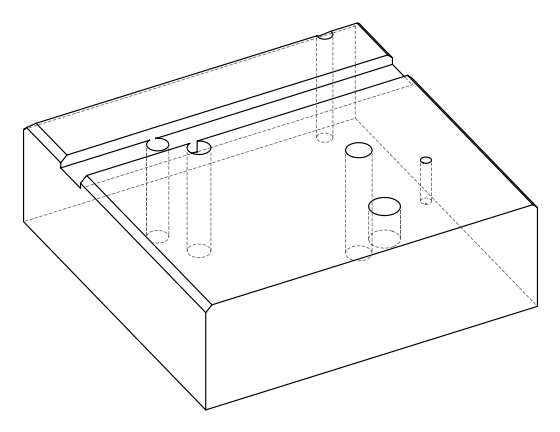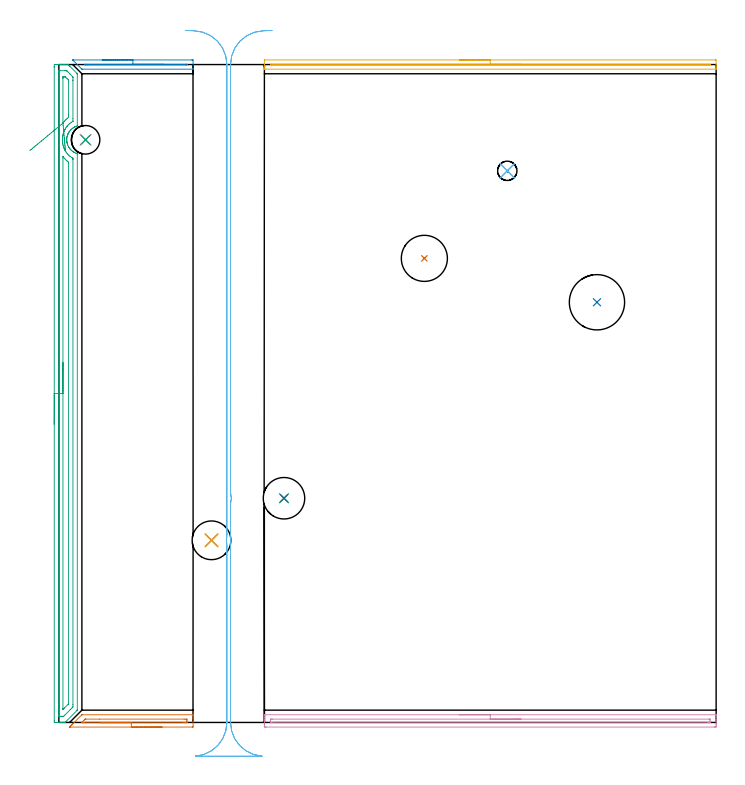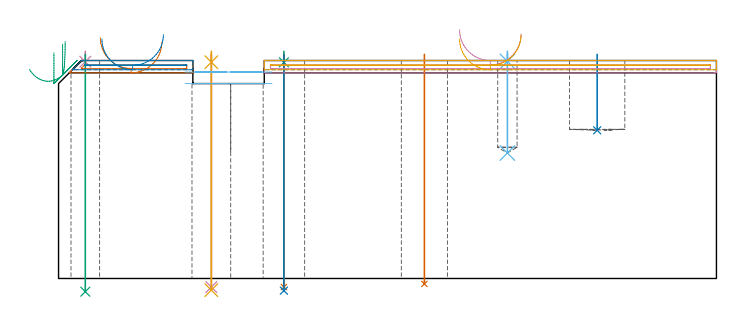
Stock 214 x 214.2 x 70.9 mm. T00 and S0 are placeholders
(PLAN: 18 operations, 10 tool changes, 16.2 min)
(1 INDEXABLE_INSERT_DRILL_THROUGH_HOLE_FROM_SOLID | STEP1HOLE | NXT0302_001 | 0.3 min | 12520 mm3)
(2 INDEXABLE_INSERT_DRILL_BLIND_HOLE_FROM_SOLID | STEP1POCKET | NXT0302_007 | 0.1 min | 5719 mm3)
(3 SPOT_DRILL | STEP1HOLE_1 | NXT0321_9005460120000 | 0.03 min | 2 mm3)
(4 SPOT_DRILL_1 | STEP1HOLE_2 | NXT0321_9005460120000 | 0.03 min | 1 mm3)
(5 SPOT_DRILL_2 | STEP1HOLE_3 | NXT0321_9005460120000 | 0.03 min | 1 mm3)
(6 SPOT_DRILL_3 | STEP1POCKET_1 | NXT0321_9005460120000 | 0.03 min | 0 mm3)
(7 DRILL_THROUGH_HOLE_INTO_CENTER | STEP1HOLE_1 | NXT0301_042 | 0.3 min | 2797 mm3)
(8 DRILL_TO_ENLARGE_THROUGH_HOLE | STEP1HOLE_1 | NXT0301_102 | 0.31 min | 7341 mm3)
(9 DRILL_THROUGH_HOLE_INTO_CENTER_1 | STEP1HOLE_2 | UGT0301_208 | 0.31 min | 4807 mm3)
(10 DRILL_THROUGH_HOLE_INTO_CENTER_2 | STEP1HOLE_3 | NXT0301_042 | 0.3 min | 2798 mm3)
(11 DRILL_TO_ENLARGE_THROUGH_HOLE_1 | STEP1HOLE_3 | NXT0301_097 | 0.31 min | 6031 mm3)
(12 DRILL_BLIND_HOLE_INTO_CENTER | STEP1POCKET_1 | UGT0301_185 | 0.13 min | 896 mm3)
(13 AREA_MILL | FG_CHAMFER_SURFACE | UGT0205_001 | 0.77 min | 365 mm3)
(14 AREA_MILL_1 | FG_CHAMFER_SURFACE_1 | UGT0205_001 | 0.74 min | 195 mm3)
(15 AREA_MILL_2 | FG_CHAMFER_SURFACE_2 | UGT0205_001 | 5.4 min | 5934 mm3)
(16 AREA_MILL_3 | FG_CHAMFER_SURFACE_3 | UGT0205_001 | 2.51 min | 1202 mm3)
(17 AREA_MILL_4 | FG_CHAMFER_SURFACE_4 | UGT0205_001 | 2.49 min | 670 mm3)
(18 MILL_RECTANGULAR_SLOT | SLOT_RECTANGULAR | UGT0201_105 | Follow Part, ap 5.5, ae 75% | 2.12 min | 36271 mm3)
(TOOL NXT0302_001 | Index. Insert Drill 15mm [880-D1500L20-05] | D15 PA176 FL75 Z2)
(TOOL NXT0302_007 | Index. Insert Drill 18mm [880-D1800L25-05] | D18 PA176 FL90 Z2)
(TOOL NXT0321_9005460120000 | NC Spot Drill, 142deg, 12mm, Carbide, Uncoated | D12 PA142 FL30 Z2)
(TOOL NXT0301_042 | Carbide Drill 7.1mm [860.1-0710-057A1-MM 2214] | D7.1 PA140 FL85 Z2)
(TOOL NXT0301_102 | Carbide Drill 13.5mm [860.1-1350-108A1-MM 2214] | D13.5 PA140 FL123 Z2)
(TOOL UGT0301_208 | Twist Drill 9.3 mm | D9.3 PA118 FL78 Z2)
(TOOL NXT0301_097 | Carbide Drill 12.6mm [860.1-1260-063A1-MM 2214] | D12.6 PA140 FL77 Z2)
(TOOL UGT0301_185 | Twist Drill 6.3 mm | D6.3 PA118 FL61 Z2)
(TOOL UGT0205_001 | Chamfer Mill 20 x 3 x 45 deg. | D20 FL50 Z2)
(TOOL UGT0201_105 | End Mill 22 mm | D22 FL25 Z2)
(OP 1 INDEXABLE_INSERT_DRILL_THROUGH_HOLE_FROM_SOLID)
G17 G21 G94 G90
T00 M6
G54
G17 G0 G90 X119. Y151.1 S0 M3
G43 Z80.9 H1
G94 G81 G98 Z-1.762 F250. R72.9
G80
M5
M2
(OP 2 INDEXABLE_INSERT_DRILL_BLIND_HOLE_FROM_SOLID)
G17 G21 G94 G90
T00 M6
G54
G17 G0 G90 X175.2 Y136.8 S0 M3
G43 Z80.9 H1
G94 G81 G98 Z48.2 F250. R72.9
G80
M5
M2
(OP 3 SPOT_DRILL)
G17 G21 G94 G90
T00 M6
G54
G17 G0 G90 X73.3 Y73. S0 M3
G43 Z80.9 H0
G94 G81 G98 Z70.31 F250. R73.9
G80
M5
M2
(OP 4 SPOT_DRILL_1)
G17 G21 G94 G90
T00 M6
G54
G17 G0 G90 X8.7 Y189.7 S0 M3
G43 Z80.9 H0
G94 G81 G98 Z70.5 F250. R73.9
G80
M5
M2
(OP 5 SPOT_DRILL_2)
G17 G21 G94 G90
T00 M6
G54
G17 G0 G90 X49.7 Y59.3 S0 M3
G43 Z80.9 H0
G94 G81 G98 Z70.358 F250. R73.9
G80
M5
M2
(OP 6 SPOT_DRILL_3)
G17 G21 G94 G90
T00 M6
G54
G17 G0 G90 X146. Y179.6 S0 M3
G43 Z80.9 H0
G94 G81 G98 Z70.629 F250. R73.9
G80
M5
M2
(OP 7 DRILL_THROUGH_HOLE_INTO_CENTER)
G17 G21 G94 G90
T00 M6
G54
G17 G0 G90 X73.3 Y73. S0 M3
G43 Z80.9 H1
G94 G73 G98 Z-2.792 F250. Q6.699 R72.9
G80
M5
M2
(OP 8 DRILL_TO_ENLARGE_THROUGH_HOLE)
G17 G21 G94 G90
T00 M6
G54
G17 G0 G90 X73.3 Y73. S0 M3
G43 Z80.9 H1
G94 G73 G98 Z-3.957 F250. Q12.476 R72.9
G80
M5
M2
(OP 9 DRILL_THROUGH_HOLE_INTO_CENTER_1)
G17 G21 G94 G90
T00 M6
G54
G17 G0 G90 X8.7 Y189.7 S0 M3
G43 Z80.9 H0
G94 G73 G98 Z-4.294 F250. Q8.355 R72.9
G80
M5
M2
(OP 10 DRILL_THROUGH_HOLE_INTO_CENTER_2)
G17 G21 G94 G90
T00 M6
G54
G17 G0 G90 X49.7 Y59.3 S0 M3
G43 Z80.9 H1
G94 G73 G98 Z-2.792 F250. Q6.699 R72.9
G80
M5
M2
(OP 11 DRILL_TO_ENLARGE_THROUGH_HOLE_1)
G17 G21 G94 G90
T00 M6
G54
G17 G0 G90 X49.7 Y59.3 S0 M3
G43 Z80.9 H1
G94 G73 G98 Z-3.793 F250. Q12.449 R72.9
G80
M5
M2
(OP 12 DRILL_BLIND_HOLE_INTO_CENTER)
G17 G21 G94 G90
T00 M6
G54
G17 G0 G90 X146. Y179.6 S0 M3
G43 Z80.9 H0
G94 G81 G98 Z40.8 F250. R72.9
G80
M5
M2
(OP 13 AREA_MILL)
G17 G21 G94 G90
T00 M6
G54
G17 G0 G90 X33.6 Y-1.5 S1061 M3
G43 Z80.9 H0
Z76.9
G94 G1 X33.562 Z76.028 F250.
X33.448 Z75.164
X33.259 Z74.312
X32.997 Z73.48
X32.663 Z72.674
X32.26 Z71.9
X31.792 Z71.164
X31.26 Z70.472
X30.671 Z69.829
X30.028 Z69.24
X29.336 Z68.708
X28.6 Z68.24
X27.826 Z67.837
X27.02 Z67.503
X26.188 Z67.241
X25.336 Z67.052
X24.472 Z66.938
X23.6 Z66.9
X3.781
X3.607 Y-1.499 Z66.901
X3.562 Y-1.497 Z66.902
X3.516 Y-1.491 Z66.905
X3.607 Y-1.392 Z67.006
X3.762 Y-1.236 Z67.159
X3.912 Y-1.087 Z67.31
X4.051 Y-0.948 Z67.45
X4.196 Y-0.802 Z67.594
X4.336 Y-0.663 Z67.735
X4.496 Y-0.503 Z67.894
X4.63 Y-0.368 Z68.028
X4.76 Y-0.239 Z68.159
X7.345 Y2.345 Z70.744
X7.466 Y2.465 Z70.86
X7.505 Y2.496 Z70.889
X7.606 Y2.5 Z70.9
X43.593
X43.69 Y2.497 Z70.889
X43.696 Y2.45 Z70.844
X43.7 Y2.373 Z70.771
Y0.918 Z69.317
Y0.5 Z68.896
Y0.291 Z68.688
Y-1.444 Z66.954
X43.697 Y-1.492 Z66.906
X43.458 Y-1.5 Z66.9
X23.6
Y-0.086 Z68.314
X8.205
X7.872 Y-0.084 Z68.316
X7.606 Y-0.082 Z68.318
X7.462 Y-0.079 Z68.321
X7.392 Y-0.069 Z68.331
X7.451 Y-0.003 Z68.397
X7.494 Y0.043 Z68.443
X8.219 Y0.768 Z69.168
X8.494 Y1.039 Z69.439
X8.536 Y1.075 Z69.475
X8.568 Y1.079 Z69.479
X8.639 Y1.082 Z69.482
X8.784 Y1.085 Z69.485
X13.301 Y1.086 Z69.486
X40.773 Y1.085 Z69.485
X41.372 Y1.082 Z69.482
X41.668 Y1.079 Z69.479
X41.69 Y1.072 Z69.472
X41.696 Y1.051 Z69.451
X41.699 Y0.5 Z68.9
X41.7 Y0.179 Z68.579
X41.698 Y0.072 Z68.472
X41.695 Y-0.013 Z68.387
X41.69 Y-0.068 Z68.332
X41.683 Y-0.08 Z68.32
X41.67 Y-0.081 Z68.319
X41.372 Y-0.084 Z68.316
X41.082 Y-0.086 Z68.314
X40.483
X23.6
X22.728 Z68.352
X21.864 Z68.466
X21.012 Z68.655
X20.18 Z68.917
X19.374 Z69.251
X18.6 Z69.654
X17.864 Z70.123
X17.172 Z70.654
X16.529 Z71.243
X15.94 Z71.886
X15.408 Z72.578
X14.94 Z73.314
X14.537 Z74.088
X14.203 Z74.894
X13.941 Z75.726
X13.752 Z76.578
X13.638 Z77.443
X13.6 Z78.314
G0 Z80.9
M5
M2
(OP 14 AREA_MILL_1)
G17 G21 G94 G90
T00 M6
G54
G17 G0 G90 X14.1 Y215.7 S1061 M3
G43 Z80.9 H0
Z77.9
G94 G1 X14.138 Z77.028 F250.
X14.252 Z76.163
X14.441 Z75.312
X14.703 Z74.48
X15.037 Z73.674
X15.44 Z72.9
X15.908 Z72.164
X16.439 Z71.472
X17.029 Z70.829
X17.672 Z70.24
X18.364 Z69.708
X19.1 Z69.24
X19.874 Z68.837
X20.68 Z68.503
X21.512 Z68.241
X22.363 Z68.052
X23.228 Z67.938
X24.1 Z67.9
X43.313 Y215.699 Z67.901
X43.614 Y215.695 Z67.905
X43.699 Y215.692 Z67.906
X43.7 Y212.935 Z70.663
Y212.731 Z70.862
X43.691 Y212.704 Z70.889
X43.615 Y212.7 Z70.9
X7.69
X7.505 Y212.704 Z70.889
X7.41 Y212.789 Z70.809
X4.734 Y215.465 Z68.132
X4.66 Y215.539 Z68.057
X4.51 Y215.692 Z67.906
X4.527 Y215.695 Z67.904
X4.68 Y215.699 Z67.901
X4.734 Y215.7 Z67.9
X24.1
Y214.286 Z69.314
X41.397
X41.482 Y214.285 Z69.315
X41.652 Y214.28 Z69.32
X41.692 Y214.278 Z69.322
X41.694 Y214.269 Z69.331
X41.696 Y214.244 Z69.356
Y214.2 Z69.4
X41.69 Y214.13 Z69.47
X41.566 Y214.121 Z69.479
X41.48 Y214.116 Z69.484
X41.397 Y214.115 Z69.485
X9.464 Y214.114 Z69.486
X8.66 Y214.116 Z69.484
X8.577 Y214.119 Z69.481
X8.553 Y214.121 Z69.479
X8.521 Y214.141 Z69.459
X8.455 Y214.2 Z69.4
X8.412 Y214.245 Z69.355
X8.387 Y214.274 Z69.326
X8.409 Y214.279 Z69.321
X8.495 Y214.283 Z69.317
X8.577 Y214.285 Z69.315
X9.379 Y214.286 Z69.314
X24.1
X24.972 Z69.352
X25.836 Z69.466
X26.688 Z69.655
X27.52 Z69.917
X28.326 Z70.251
X29.1 Z70.654
X29.836 Z71.123
X30.528 Z71.654
X31.171 Z72.243
X31.76 Z72.886
X32.291 Z73.578
X32.76 Z74.314
X33.163 Z75.088
X33.497 Z75.894
X33.759 Z76.726
X33.948 Z77.578
X34.062 Z78.443
X34.1 Z79.314
G0 Z80.9
M5
M2
(OP 15 AREA_MILL_2)
G17 G21 G94 G90
T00 M6
G54
G17 G0 G90 X-1.5 Y97.1 S1061 M3
G43 Z80.9 H0
Z73.4
G94 G1 Y97.138 Z72.528 F250.
Y97.252 Z71.664
Y97.441 Z70.812
Y97.703 Z69.98
Y98.037 Z69.174
Y98.44 Z68.4
Y98.909 Z67.664
Y99.44 Z66.972
Y100.029 Z66.329
Y100.672 Z65.74
Y101.364 Z65.209
Y102.1 Z64.74
Y102.874 Z64.337
Y103.68 Z64.003
Y104.512 Z63.741
Y105.364 Z63.552
Y106.228 Z63.438
Y107.1 Z63.4
Y213.34
X-1.498 Y213.611 Z63.402
X-1.491 Y214.193 Z63.405
X-1.466 Y214.198 Z63.429
X-0.878 Y214.2 Z64.017
X-0.272 Z64.625
X0.016 Z64.913
X0.622 Z65.518
X0.91 Z65.805
X1.486 Z66.385
X1.803 Z66.702
X2.924 Y214.199 Z67.824
X3.006 Y214.19 Z67.904
X3.144 Y214.056 Z68.04
X3.293 Y213.908 Z68.191
X3.587 Y213.613 Z68.487
X5.825 Y211.375 Z70.725
X5.874 Y211.327 Z70.773
X6.001 Y211.2 Z70.899
X6. Y210.957 Z70.9
Y194.448
X5.996 Y194.201 Z70.89
X5.883 Y194.151 Z70.779
X5.521 Y194.023 Z70.42
X5.333 Y193.943 Z70.231
X5.21 Y193.89 Z70.109
X5.082 Y193.836 Z69.982
X5.028 Y193.808 Z69.927
X4.6 Y193.542 Z69.499
X4.484 Y193.454 Z69.383
X4.194 Y193.235 Z69.094
X3.85 Y192.915 Z68.747
X3.566 Y192.583 Z68.465
X3.306 Y192.234 Z68.206
X3.297 Y192.219 Z68.197
X3.177 Y192.021 Z68.075
X3.057 Y191.774 Z67.952
X2.995 Y191.649 Z67.892
X2.96 Y191.579 Z67.858
X2.911 Y191.451 Z67.808
X2.865 Y191.328 Z67.76
X2.786 Y191.127 Z67.684
X2.748 Y190.984 Z67.645
X2.722 Y190.882 Z67.616
X2.697 Y190.797 Z67.595
X2.666 Y190.682 Z67.565
X2.625 Y190.437 Z67.52
X2.588 Y190.233 Z67.485
X2.566 Y190.004 Z67.463
X2.562 Y189.834 Z67.451
X2.556 Y189.766 Z67.454
X2.554 Y189.702 Z67.451
X2.553 Y189.674 Z67.45
X2.564 Y189.546 Z67.453
X2.576 Y189.339 Z67.469
X2.585 Y189.269 Z67.479
X2.607 Y189.1 Z67.501
X2.626 Y188.935 Z67.525
X2.632 Y188.89 Z67.531
X2.687 Y188.654 Z67.584
X2.733 Y188.445 Z67.632
X2.887 Y187.992 Z67.786
X3.084 Y187.551 Z67.982
X3.191 Y187.354 Z68.088
X3.214 Y187.317 Z68.11
X3.308 Y187.164 Z68.204
X3.492 Y186.906 Z68.389
X3.59 Y186.781 Z68.488
X3.69 Y186.657 Z68.587
X3.935 Y186.4 Z68.832
X4.068 Y186.277 Z68.966
X4.195 Y186.16 Z69.092
X4.425 Y185.98 Z69.324
X4.458 Y185.954 Z69.358
X4.633 Y185.832 Z69.533
X4.731 Y185.763 Z69.63
X4.905 Y185.66 Z69.803
X4.931 Y185.647 Z69.829
X5.083 Y185.567 Z69.981
X5.522 Y185.377 Z70.419
X5.674 Y185.323 Z70.571
X5.9 Y185.241 Z70.794
X6.004 Y185.196 Z70.896
X6. Y185.092 Z70.9
Y4.155
X5.997 Y4.005 Z70.889
X5.899 Y3.898 Z70.796
X2.293 Y0.292 Z67.191
X2.101 Y0.103 Z66.999
X2.005 Y0.01 Z66.902
X1.808 Y0. Z66.708
X0.91 Z65.809
X0.592 Z65.492
X0.016 Z64.912
X-0.272 Z64.624
X-0.878 Z64.019
X-1.166 Z63.731
X-1.491 Y0.002 Z63.405
X-1.5 Y0.454 Z63.4
Y107.1
X-0.086 Z64.814
X-0.085 Y211.828 Z64.815
X-0.084 Y211.928 Z64.816
X-0.08 Y212.03 Z64.82
X-0.071 Y212.19 Z64.829
X0.016 Y212.192 Z64.916
X0.538 Y212.199 Z65.438
X1.803 Z66.703
X2.327 Y212.197 Z67.227
X2.51 Y212.19 Z67.41
X2.558 Y212.18 Z67.458
X2.619 Y212.124 Z67.519
X2.697 Y212.051 Z67.597
X2.922 Y211.828 Z67.822
X3.59 Y211.16 Z68.49
X3.812 Y210.937 Z68.712
X4.484 Y210.254 Z69.384
X4.579 Y210.142 Z69.479
X4.582 Y210.045 Z69.482
X4.584 Y209.946 Z69.484
X4.586 Y209.154 Z69.486
Y209.053
Y196.575
X4.583 Y195.785 Z69.483
X4.581 Y195.735 Z69.481
X4.579 Y195.716 Z69.479
X4.565 Y195.704 Z69.465
X4.484 Y195.651 Z69.384
X4.02 Y195.356 Z68.92
X3.59 Y195.041 Z68.49
X3.507 Y194.976 Z68.407
X3.409 Y194.893 Z68.309
X3.044 Y194.547 Z67.944
X2.697 Y194.156 Z67.597
X2.627 Y194.072 Z67.527
X2.573 Y194.002 Z67.473
X2.253 Y193.554 Z67.153
X1.995 Y193.111 Z66.895
X1.954 Y193.035 Z66.854
X1.929 Y192.985 Z66.829
X1.803 Y192.716 Z66.703
X1.658 Y192.364 Z66.558
X1.602 Y192.219 Z66.502
X1.496 Y191.926 Z66.396
X1.433 Y191.697 Z66.333
X1.334 Y191.328 Z66.234
X1.266 Y190.972 Z66.166
X1.186 Y190.437 Z66.086
X1.163 Y190.184 Z66.063
X1.147 Y189.546 Z66.047
X1.194 Y188.938 Z66.094
X1.209 Y188.804 Z66.109
X1.231 Y188.654 Z66.131
X1.294 Y188.271 Z66.194
X1.411 Y187.763 Z66.311
X1.658 Y187.017 Z66.558
X1.718 Y186.872 Z66.618
X1.803 Y186.678 Z66.703
X1.942 Y186.385 Z66.842
X2.035 Y186.212 Z66.935
X2.169 Y185.98 Z67.069
X2.377 Y185.664 Z67.277
X2.697 Y185.241 Z67.597
X2.821 Y185.089 Z67.721
X3.199 Y184.703 Z68.099
X3.59 Y184.358 Z68.49
X3.793 Y184.198 Z68.693
X4.2 Y183.92 Z69.1
X4.484 Y183.748 Z69.384
X4.541 Y183.712 Z69.441
X4.569 Y183.693 Z69.469
X4.579 Y183.609 Z69.479
X4.583 Y183.408 Z69.483
X4.585 Y183.306 Z69.485
Y5.837
X4.579 Y5.046 Z69.479
X4.535 Y4.995 Z69.435
X4.484 Y4.939 Z69.384
X4.094 Y4.544 Z68.994
X3.705 Y4.155 Z68.605
X1.922 Y2.372 Z66.822
X1.862 Y2.313 Z66.762
X1.803 Y2.256 Z66.703
X1.541 Y2.01 Z66.441
X1.279 Y2.003 Z66.179
X0.91 Y2.001 Z65.81
X0.389 Y2. Z65.289
X0.016 Y2.003 Z64.916
X-0.037 Y2.005 Z64.863
X-0.068 Y2.01 Z64.832
X-0.079 Y2.017 Z64.821
X-0.081 Y2.068 Z64.819
X-0.085 Y2.271 Z64.815
Y2.372
X-0.086 Y2.473 Z64.814
Y107.1
X1.329 Z66.229
Y183.779
X1.331 Y184.198 Z66.231
X1.333 Y184.271 Z66.233
X1.334 Y184.284 Z66.234
X1.364 Y184.249 Z66.264
X1.406 Y184.198 Z66.306
X1.803 Y183.689 Z66.703
X2.151 Y183.306 Z67.051
X2.419 Y183.034 Z67.319
X2.697 Y182.789 Z67.597
X3.133 Y182.415 Z68.033
X3.165 Y182.38 Z68.065
X3.167 Y182.355 Z68.067
X3.169 Y182.297 Z68.069
X3.171 Y182.178 Z68.071
Y181.942
Y6.356
X3.168 Y6.146 Z68.068
X3.166 Y6.095 Z68.066
X3.163 Y6.074 Z68.063
X3.145 Y6.053 Z68.045
X3.037 Y5.937 Z67.937
X1.803 Y4.703 Z66.703
X1.526 Y4.431 Z66.426
X1.377 Y4.288 Z66.277
X1.335 Y4.253 Z66.235
X1.332 Y4.325 Z66.232
X1.33 Y4.401 Z66.23
X1.329 Y4.456 Z66.229
Y4.628
Y107.1
Y107.972 Z66.267
Y108.837 Z66.38
Y109.688 Z66.569
Y110.52 Z66.832
Y111.326 Z67.165
Y112.1 Z67.568
Y112.836 Z68.037
Y113.528 Z68.568
Y114.171 Z69.157
Y114.761 Z69.801
Y115.292 Z70.493
Y115.76 Z71.229
Y116.163 Z72.002
Y116.497 Z72.808
Y116.759 Z73.64
Y116.948 Z74.492
Y117.062 Z75.357
Y117.1 Z76.229
G0 Z80.9
X2.139 Y186.069
Z77.078
G1 X2.142 Y186.03 Z76.207
X2.139 Y186.067 Z75.335
X2.129 Y186.18 Z74.47
X2.113 Y186.367 Z73.618
X2.089 Y186.628 Z72.786
X2.06 Y186.959 Z71.979
X2.024 Y187.36 Z71.205
X1.983 Y187.826 Z70.469
X1.936 Y188.354 Z69.776
X1.884 Y188.941 Z69.133
X1.827 Y189.581 Z68.543
X1.766 Y190.27 Z68.011
X1.701 Y191.002 Z67.541
X1.632 Y191.772 Z67.138
X1.561 Y192.575 Z66.803
X1.487 Y193.403 Z66.54
X1.412 Y194.252 Z66.35
X1.335 Y195.113 Z66.235
X1.333 Y195.137 Z66.233
X1.33 Y195.212 Z66.23
X1.329 Y195.257 Z66.229
X1.328 Y195.367 Z66.228
X1.329 Y209.627 Z66.229
X1.331 Y210.045 Z66.231
X1.333 Y210.163 Z66.233
X1.335 Y210.184 Z66.235
X1.391 Y210.19 Z66.291
X1.493 Y210.195 Z66.393
X1.649 Y210.199 Z66.549
X1.803 Y210.198 Z66.703
X1.958 Y210.195 Z66.858
X2.061 Y210.19 Z66.961
X2.112 Y210.177 Z67.012
X2.14 Y210.152 Z67.04
X2.253 Y210.045 Z67.153
X2.697 Y209.602 Z67.597
X3.138 Y209.154 Z68.038
X3.165 Y209.12 Z68.065
X3.167 Y209.094 Z68.067
X3.17 Y209.036 Z68.07
X3.171 Y208.917 Z68.071
Y208.681
Y197.986
X3.169 Y197.567 Z68.069
X3.165 Y197.101 Z68.065
X3.161 Y196.998 Z68.061
X3.08 Y196.934 Z67.98
X2.754 Y196.676 Z67.654
X2.723 Y196.649 Z67.623
X2.697 Y196.625 Z67.597
X2.264 Y196.216 Z67.164
X1.867 Y195.785 Z66.767
X1.838 Y195.75 Z66.738
X1.803 Y195.708 Z66.703
X1.448 Y195.248 Z66.348
X1.374 Y195.155 Z66.274
X1.343 Y195.119 Z66.243
X1.335 Y195.113 Z66.235
X0.785 Y194.658 Z65.733
X0.204 Y194.178 Z65.296
X-0.405 Y193.675 Z64.925
X-1.037 Y193.153 Z64.625
X-1.686 Y192.617 Z64.397
X-2.348 Y192.07 Z64.244
X-3.018 Y191.516 Z64.166
X-3.69 Y190.961 Z64.164
X-4.36 Y190.407 Z64.238
X-5.023 Y189.86 Z64.387
X-5.673 Y189.323 Z64.611
X-6.305 Y188.8 Z64.908
X-6.916 Y188.296 Z65.275
X-7.499 Y187.814 Z65.709
X-8.051 Y187.358 Z66.208
X-8.567 Y186.932 Z66.767
X-9.043 Y186.538 Z67.383
X-9.477 Y186.18 Z68.05
G0 Z80.9
M5
M2
(OP 16 AREA_MILL_3)
G17 G21 G94 G90
T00 M6
G54
G17 G0 G90 X130.45 Y2.5 S1061 M3
G43 Z80.9 H0
G94 G1 X130.488 Z80.028 F250.
X130.602 Z79.163
X130.791 Z78.312
X131.053 Z77.48
X131.387 Z76.674
X131.79 Z75.9
X132.258 Z75.164
X132.79 Z74.472
X133.379 Z73.829
X134.022 Z73.24
X134.714 Z72.708
X135.45 Z72.24
X136.224 Z71.837
X137.03 Z71.503
X137.862 Z71.241
X138.713 Z71.052
X139.578 Z70.938
X140.45 Z70.9
X213.874
X213.99 Y2.497 Z70.889
X213.997 Y2.427 Z70.819
X214. Y2.351 Z70.749
Y1.745 Z70.144
Y0.991 Z69.39
Y0.5 Z68.896
Y0.254 Z68.651
Y-0.368 Z68.029
Y-0.614 Z67.784
X213.994 Y-1.236 Z67.158
X213.99 Y-1.492 Z66.902
X213.697 Y-1.497 Z66.9
X213.429 Y-1.5
X67.471
X67.203 Y-1.497
X66.91 Y-1.493 Z66.902
X66.9 Y-1.236 Z67.158
Y-0.614 Z67.784
Y-0.368 Z68.029
Y0.254 Z68.651
Y0.5 Z68.896
Y0.991 Z69.39
Y1.556 Z69.955
Y2.236 Z70.635
Y2.351 Z70.749
X66.903 Y2.427 Z70.819
X66.91 Y2.497 Z70.889
X67.026 Y2.5 Z70.9
X140.45
Y1.086 Z69.486
X211.649 Y1.085 Z69.485
X211.941 Y1.084 Z69.484
X211.98 Y1.08 Z69.48
X211.991 Y1.077 Z69.477
X211.994 Y1.072 Z69.472
X211.999 Y1.027 Z69.427
X212. Y0.5 Z68.9
X211.999 Y0.159 Z68.559
X211.995 Y0.044 Z68.444
X211.99 Y-0.047 Z68.353
X211.979 Y-0.079 Z68.321
X211.949 Y-0.08 Z68.32
X211.649 Y-0.084 Z68.316
X211.359 Y-0.085 Z68.315
X69.851 Y-0.086 Z68.314
X69.251 Y-0.083 Z68.317
X68.951 Y-0.08 Z68.32
X68.921 Y-0.079 Z68.321
X68.91 Y-0.046 Z68.354
X68.905 Y0.044 Z68.444
X68.901 Y0.159 Z68.559
X68.9 Y0.5 Z68.9
X68.901 Y0.841 Z69.241
X68.905 Y0.956 Z69.356
X68.91 Y1.047 Z69.447
X68.921 Y1.079 Z69.479
X68.951 Y1.08 Z69.48
X69.251 Y1.084 Z69.484
X69.541 Y1.085 Z69.485
X140.45 Y1.086 Z69.486
X141.322 Z69.524
X142.186 Z69.638
X143.038 Z69.826
X143.87 Z70.089
X144.676 Z70.423
X145.45 Z70.825
X146.186 Z71.294
X146.878 Z71.825
X147.521 Z72.415
X148.11 Z73.058
X148.641 Z73.75
X149.11 Z74.486
X149.513 Z75.26
X149.847 Z76.066
X150.109 Z76.898
X150.298 Z77.749
X150.412 Z78.614
X150.45 Z79.486
G0 Z80.9
M5
M2
(OP 17 AREA_MILL_4)
G17 G21 G94 G90
T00 M6
G54
G17 G0 G90 X130.45 Y215.7 S1061 M3
G43 Z80.9 H0
Z77.9
G94 G1 X130.488 Z77.028 F250.
X130.602 Z76.163
X130.791 Z75.312
X131.053 Z74.48
X131.387 Z73.674
X131.79 Z72.9
X132.258 Z72.164
X132.79 Z71.472
X133.379 Z70.829
X134.022 Z70.24
X134.714 Z69.708
X135.45 Z69.24
X136.224 Z68.837
X137.03 Z68.503
X137.862 Z68.241
X138.713 Z68.052
X139.578 Z67.938
X140.45 Z67.9
X213.732
X213.874 Y215.697 Z67.903
X213.998 Y215.691 Z67.906
X214. Y214.2 Z69.395
Y213.695 Z69.904
Y213.044 Z70.555
Y212.745 Z70.846
X213.99 Y212.703 Z70.888
X213.874 Y212.7 Z70.9
X67.026
X66.91 Y212.703 Z70.888
X66.907 Y212.743 Z70.849
X66.9 Y213.043 Z70.555
Y213.695 Z69.904
Y214.2 Z69.395
X66.901 Y215.691 Z67.906
X67.026 Y215.7 Z67.9
X140.45
Y214.286 Z69.314
X211.649 Y214.285 Z69.315
X211.735 Y214.284 Z69.316
X211.905 Y214.279 Z69.321
X211.991 Y214.275 Z69.325
X211.992 Y214.25 Z69.35
X211.99 Y214.2 Z69.4
X211.982 Y214.121 Z69.479
X211.82 Y214.117 Z69.483
X211.734 Y214.115 Z69.485
X69.251
X69.165 Y214.116 Z69.484
X68.995 Y214.121 Z69.479
X68.909 Y214.126 Z69.474
X68.908 Y214.15 Z69.45
X68.91 Y214.2 Z69.4
X68.918 Y214.279 Z69.321
X69.08 Y214.283 Z69.317
X69.166 Y214.285 Z69.315
X140.45 Y214.286 Z69.314
X141.322 Z69.352
X142.186 Z69.466
X143.038 Z69.655
X143.87 Z69.917
X144.676 Z70.251
X145.45 Z70.654
X146.186 Z71.123
X146.878 Z71.654
X147.521 Z72.243
X148.11 Z72.886
X148.641 Z73.578
X149.11 Z74.314
X149.513 Z75.088
X149.847 Z75.894
X150.109 Z76.726
X150.298 Z77.578
X150.412 Z78.443
X150.45 Z79.314
G0 Z80.9
M5
M2
(OP 18 MILL_RECTANGULAR_SLOT)
G17 G21 G94 G90
T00 M6
G54
G17 G0 G90 X41.172 Y225.318 S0 M3
G43 Z80.9 H0
Z67.15
G94 G1 X44.169 Y225.19 F250.
G2 X54.7 Y214.2 R11. F500.
G1 Y61.221
G2 X54.531 Y59.3 R11.
X54.7 Y57.379 R11.
G1 Y0.
G2 X44.517 Y-10.97 R11.
G1 Y-11.
X44.608
X65.991
X66.083
Y-10.97
G2 X55.9 Y0. R11.
G1 Y70.558
G2 X56.174 Y73. R11.
X55.9 Y75.442 R11.
G1 Y214.2
G2 X66.431 Y225.19 R11.
G1 X69.428 Y225.318 F250.
G0 X41.172 Z63.4
G1 X44.169 Y225.19
G2 X54.7 Y214.2 R11. F500.
G1 Y61.221
G2 X54.531 Y59.3 R11.
X54.7 Y57.379 R11.
G1 Y0.
G2 X44.512 Y-10.97 R11.
G1 Y-11.
X66.088
Y-10.97
G2 X55.9 Y0. R11.
G1 Y70.558
G2 X56.174 Y73. R11.
X55.9 Y75.442 R11.
G1 Y214.2
G2 X66.431 Y225.19 R11.
G1 X69.428 Y225.318 F250.
G0 Z80.9
M5
M2
